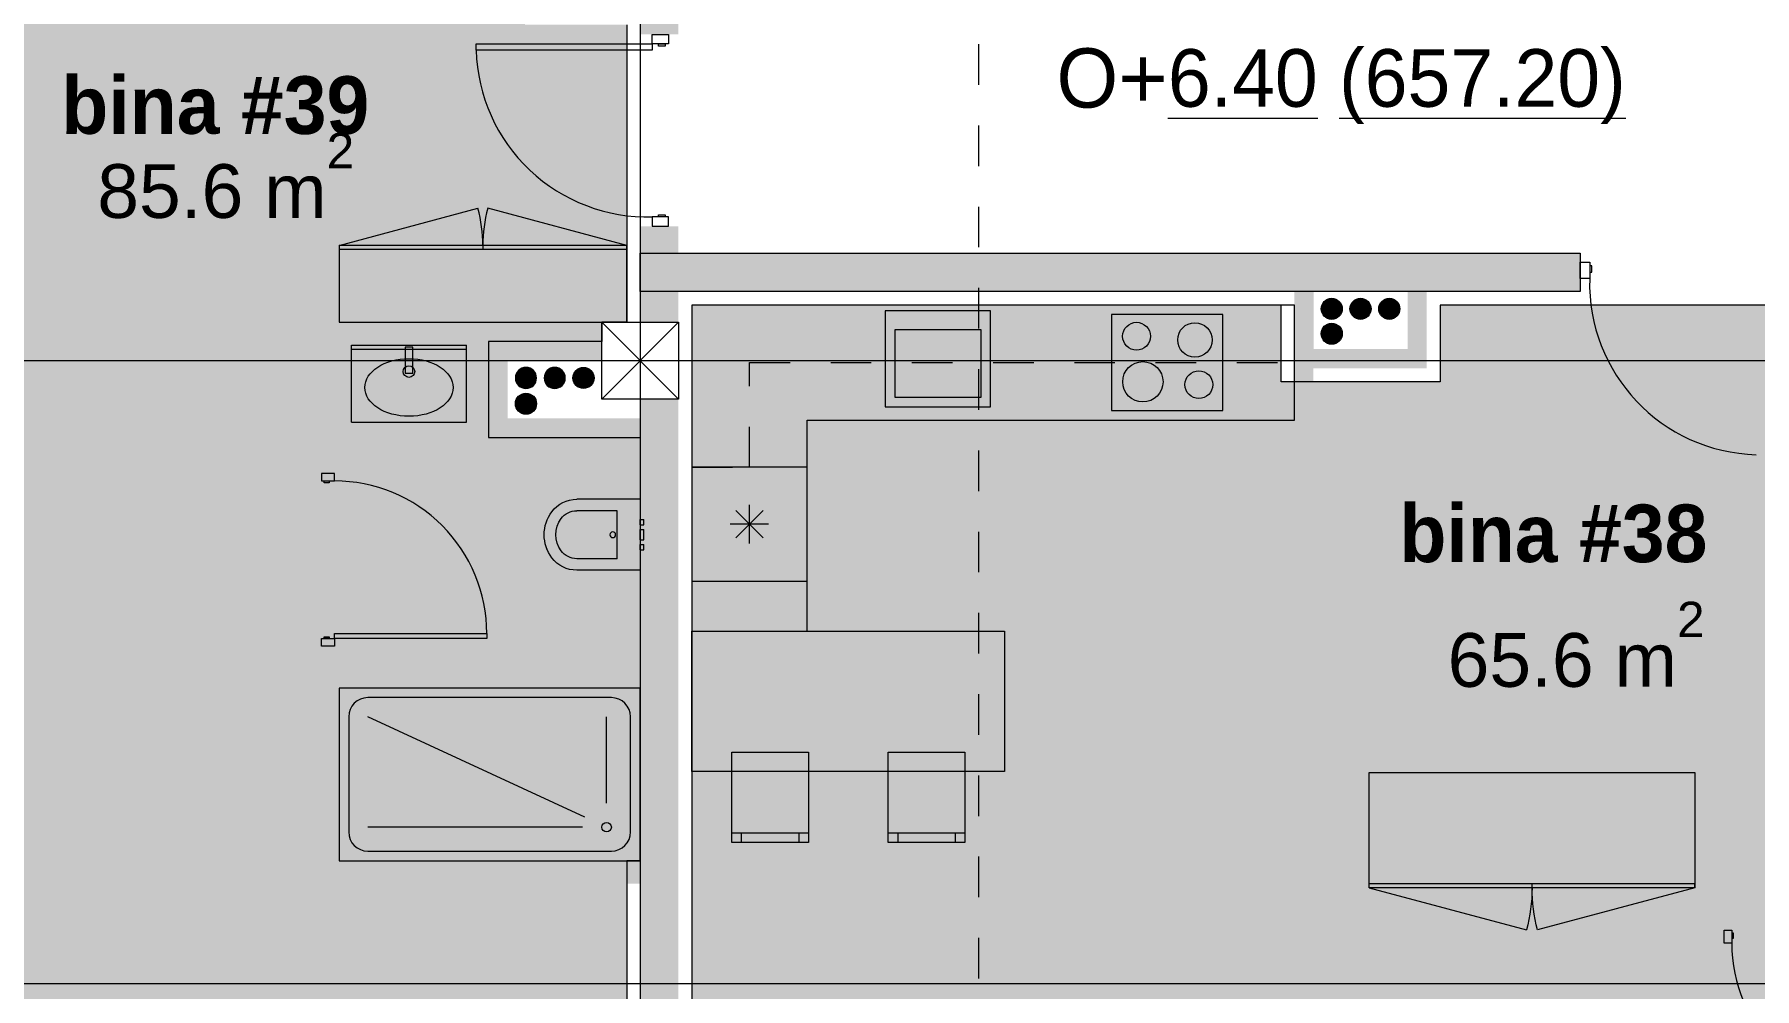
# Model space of a CAD drawing. Header units: millimetres. Extents: x 475159934 to 476245151, y 4620917055 to 4621447368.
# Drawn here: x 475237167 to 475246133, y 4621095190 to 4621100162 of the extents above; entities that cross this region are included whole.
import ezdxf

# ---------------------------------------------------------------- set-up
doc = ezdxf.new("R2010")
doc.units = ezdxf.units.MM
doc.header["$MEASUREMENT"] = 0
doc.set_wipeout_variables(frame=1)
doc.linetypes.add('Dashed', pattern=[423.333333, 211.666667, -211.666667])
doc.linetypes.add('Wipeout_Contour', pattern=[1000, 0, -1000])
for name, color, linetype, lineweight in [('2D Drafting - General_Pen_No__1_Pen_No__7', 7, 'Continuous', 0), ('2D Drafting - General_Pen_No__1_Pen_No__7_Pen_No__7', 7, 'Continuous', 0), ('2D Drafting - General_Pen_No__250_Pen_No__2_Pen_No__7', 7, 'Continuous', 0), ('2D Drafting - General_Pen_No__250_Pen_No__7_Pen_No__7', 7, 'Continuous', 0), ('2D Drafting - General_Pen_No__7_Pen_No__7_Pen_No__7', 7, 'Continuous', 0), ('Annotation - Text_Pen_No__7_Pen_No__142', 142, 'Continuous', 0), ('Doors_Pen_No__7_Pen_No__7_Pen_No__7', 7, 'Continuous', 0), ('G-Anno-Nplt_Pen_No__142', 142, 'Continuous', 0), ('G-Anno-Nplt_Pen_No__151', 151, 'Continuous', 0), ('G-Anno-Nplt_Pen_No__4', 7, 'Continuous', 0), ('New_._Pen_No__1', 1, 'Continuous', 0), ('New_shenobebi_Pen_No__1', 1, 'Continuous', 0), ('shaxtebi da milebi_Pen_No__1_Pen_No__1_Pen_No__1', 1, 'Continuous', 0), ('shaxtebi da milebi_Pen_No__5_Pen_No__5_Pen_No__5', 5, 'Continuous', 0), ('zoma_Pen_No__142', 142, 'Continuous', 0), ('zoma_Pen_No__5_Pen_No__5', 5, 'Continuous', 0)]:
    doc.layers.add(name, color=color, linetype=linetype, lineweight=lineweight)
doc.layers.add('New_Interior - Furniture', color=7, linetype='Continuous')
doc.layers.add('zoma', color=7, linetype='Continuous')
doc.layers.add('New_Interior - Furniture _Pen_No__252', color=7, linetype='Continuous', lineweight=0, true_color=0x666666)
doc.layers.add('shaxtebi da milebi_Pen_No__5_Pen_No__5_Pen_No__252', color=7, linetype='Continuous', lineweight=0, true_color=0x666666)
doc.styles.add('GENERATED_STYLE_1', font='arial.ttf')
doc.styles.add('GENERATED_STYLE_3', font='arial.ttf')
doc.styles.add('GENERATED_STYLE_6', font='avaza.ttf')
doc.styles.add('GENERATED_STYLE_7', font='')
doc.styles.get('GENERATED_STYLE_7').set_extended_font_data('AcadMtavr', bold=True)
doc.dimstyles.new('GENERATED_STYLE__3', dxfattribs={"dimtxt": 200, "dimasz": 64.421331, "dimexe": 0.18, "dimexo": 3, "dimgap": 0, "dimtad": 1, "dimtih": 1, "dimtoh": 1, "dimlfac": 0.001, "dimzin": 0, "dimdsep": 46, "dimtxsty": 'GENERATED_STYLE_3', "dimblk": 'ARROWHEAD_2', "dimblk1": 'ARROWHEAD_2', "dimblk2": 'ARROWHEAD_2', "dimcen": 0.09, "dimclrd": 142, "dimclre": 142, "dimclrt": 142, "dimadec": 0, "dimazin": 0, "dimtfac": 1, "dimtdec": 4, "dimtmove": 0, "dimatfit": 3, "dimfxl": 1, "dimtolj": 1, "dimtzin": 0, "dimarcsym": 0})
doc.dimstyles.new('GENERATED_STYLE__6', dxfattribs={"dimtxt": 200, "dimasz": 64.421331, "dimexe": 0.18, "dimexo": 3, "dimgap": 0, "dimtad": 1, "dimlfac": 0.001, "dimzin": 0, "dimdsep": 46, "dimtxsty": 'GENERATED_STYLE_3', "dimblk": 'ARROWHEAD_2', "dimblk1": 'ARROWHEAD_2', "dimblk2": 'ARROWHEAD_2', "dimcen": 0.09, "dimclrd": 142, "dimclre": 142, "dimclrt": 142, "dimadec": 0, "dimazin": 0, "dimtfac": 1, "dimtdec": 4, "dimtmove": 0, "dimatfit": 3, "dimfxl": 1, "dimtolj": 1, "dimtzin": 0, "dimarcsym": 0})

# ---------------------------------------------------------------- blocks, each defined once
blk = doc.blocks.new('Kitchen Layout 26')
at = {"layer": 'New_Interior - Furniture _Pen_No__252', "color": 251, "linetype": 'Continuous', "lineweight": 0, "true_color": 0x666666}
for p, q in [((4009, 734.4), (4009, 534.4)), ((3909, 634.4), (4109, 634.4)), ((3938.3, 705.1), (4079.7, 563.7)), ((3938.3, 563.7), (4079.7, 705.1)), ((3252.1, -27.5), (2802.1, -27.5)), ((2802.1, -27.5), (2802.1, -377.5)), ((3252.1, -377.5), (3252.1, -27.5)), ((2802.1, -377.5), (3252.1, -377.5))]:
    blk.add_line(p, q, dxfattribs=at)
at = {"layer": 'New_Interior - Furniture _Pen_No__252', "color": 251, "linetype": 'Dashed', "lineweight": 0, "true_color": 0x666666}
for p, q in [((4309, 338.2), (4009, 338.2)), ((4009, 338.2), (4009, -207.5)), ((4309, -507.5), (4309, 338.2)), ((4009, -207.5), (1238.5, -207.5)), ((1238.5, -207.5), (1238.5, -507.5)), ((1238.5, -507.5), (4309, -507.5))]:
    blk.add_line(p, q, dxfattribs=at)
at = {"layer": 'New_Interior - Furniture _Pen_No__252', "color": 251, "linetype": 'Continuous', "lineweight": 0, "true_color": 0x666666, "flags": 128}
for points in [[(1168.5, -507.5), (4309, -507.5), (4309, 1192.5), (3709, 1192.5), (3709, 92.5), (1168.5, 92.5)], [(3709, 930.6), (3709, 338.2), (4309, 338.2), (4309, 930.6)], [(2122.1, 42.5), (1542.1, 42.5), (1542.1, -457.5), (2122.1, -457.5)], [(3302.1, 22.5), (2752.1, 22.5), (2752.1, -477.5), (3302.1, -477.5)]]:
    blk.add_lwpolyline(points, close=True, dxfattribs=at)
at = {"layer": 'New_Interior - Furniture _Pen_No__252', "color": 251, "linetype": 'Continuous', "lineweight": 0, "true_color": 0x666666}
for centre, radius in [((1666.8, -92.5), 72.5), ((1958.5, -107.5), 105), ((1687.1, -325.5), 90), ((1991.6, -345), 72.5)]:
    blk.add_circle(centre, radius, dxfattribs=at)
blk = doc.blocks.new('Shower Tray 26')
at = {"layer": 'New_Interior - Furniture _Pen_No__252', "color": 251, "linetype": 'Continuous', "lineweight": 0, "true_color": 0x666666}
for p, q in [((750, 1519.1), (150, 1519.1)), ((50, 1419.1), (50, 150)), ((175, 300), (175, 1419.1)), ((226.4, 288.9), (750, 1419.1)), ((850, 150), (850, 1419.1)), ((300, 175), (750, 175)), ((150, 50), (750, 50))]:
    blk.add_line(p, q, dxfattribs=at)
at = {"layer": 'New_Interior - Furniture _Pen_No__252', "color": 251, "linetype": 'Continuous', "lineweight": 0, "true_color": 0x666666, "flags": 128}
blk.add_lwpolyline([(900, 0), (900, 1569.1), (0, 1569.1), (0, 0)], close=True, dxfattribs=at)
at = {"layer": 'New_Interior - Furniture _Pen_No__252', "color": 251, "linetype": 'Continuous', "lineweight": 0, "true_color": 0x666666}
blk.add_circle((175, 175), 25, dxfattribs=at)
for centre, start, end in [((150, 1419.1), 90, 180), ((750, 1419.1), 0, 90), ((150, 150), 180, 270), ((750, 150), 270, 0)]:
    blk.add_arc(centre, 100, start, end, dxfattribs=at)
blk = doc.blocks.new('Multi-Basin Counter 26')
at = {"layer": 'New_Interior - Furniture _Pen_No__252', "color": 251, "linetype": 'Continuous', "lineweight": 0, "true_color": 0x666666}
for p, q in [((-300, 0), (300, 0)), ((-300, -400), (-300, 0)), ((300, -400), (300, 0)), ((-300, -20), (300, -20)), ((-300, -400), (300, -400))]:
    blk.add_line(p, q, dxfattribs=at)
at = {"layer": 'New_Interior - Furniture _Pen_No__252', "color": 251, "linetype": 'Continuous', "lineweight": 0, "true_color": 0x666666, "flags": 128}
blk.add_lwpolyline([(-20, -145), (20, -145), (20, -10), (-20, -10)], close=True, dxfattribs=at)
at = {"layer": 'New_Interior - Furniture _Pen_No__252', "color": 251, "linetype": 'Continuous', "lineweight": 0, "true_color": 0x666666}
blk.add_circle((0, -137.1895), 30, dxfattribs=at)
blk.add_ellipse((0, -220), major_axis=(230, 0), ratio=0.652173913, dxfattribs=at)
blk = doc.blocks.new('Bidet 26')
at = {"layer": 'New_Interior - Furniture _Pen_No__252', "color": 251, "linetype": 'Continuous', "lineweight": 0, "true_color": 0x666666}
for p, q in [((185, 0), (-185, 0)), ((-78.5, 20), (-74.5, 20)), ((-78.5, 0), (-78.5, 20)), ((-74.5, 20), (-65, 20)), ((-65, 20), (-55.5, 20)), ((-55.5, 20), (-51.5, 20)), ((-51.5, 0), (-51.5, 20)), ((-27, 20), (-19.1, 20)), ((-27, 0), (-27, 20)), ((-19.1, 20), (0, 20)), ((0, 20), (19.1, 20)), ((0, 0), (19.1, 0)), ((19.1, 20), (27, 20)), ((19.1, 0), (27, 0)), ((27, 0), (27, 20)), ((51.5, 20), (55.5, 20)), ((51.5, 0), (51.5, 20)), ((51.5, 0), (55.5, 0)), ((55.5, 20), (65, 20)), ((55.5, 0), (65, 0)), ((65, 20), (74.5, 20)), ((65, 0), (74.5, 0)), ((74.5, 20), (78.5, 20)), ((74.5, 0), (78.5, 0)), ((78.5, 0), (78.5, 20)), ((185, 0), (185, -330)), ((-185, 0), (-185, -330)), ((-78.5, 0), (-74.5, 0)), ((-74.5, 0), (-65, 0)), ((-65, 0), (-55.5, 0)), ((-55.5, 0), (-51.5, 0)), ((-27, 0), (-19.1, 0)), ((-19.1, 0), (0, 0)), ((-125, -120), (-125, -330)), ((-125, -120), (125, -120)), ((125, -120), (125, -330))]:
    blk.add_line(p, q, dxfattribs=at)
blk.add_circle((0, -142.5), 15, dxfattribs=at)
for centre, radius, start, end in [((-22.5, -330), 162.5, 180, 233.1301), ((-22.5, -330), 162.5, 180, 233.1301), ((-22.5, -330), 102.5, 180, 233.1301), ((22.5, -330), 102.5, 306.8699, 0), ((22.5, -330), 162.5, 306.8699, 0), ((0, -300), 140, 233.1301, 306.8699), ((0, -300), 200, 233.1301, 306.8699), ((0, -300), 200, 233.1301, 270)]:
    blk.add_arc(centre, radius, start, end, dxfattribs=at)
blk = doc.blocks.new('Wardrobe 01 26_2')
at = {"layer": 'New_Interior - Furniture _Pen_No__252', "color": 251, "linetype": 'Continuous', "lineweight": 0, "true_color": 0x666666}
for p, q in [((0, 20), (1499.1, 20)), ((0, 0), (0, 20)), ((0, 0), (724, -194)), ((749.5, 0), (749.5, 20)), ((1499.1, 0), (775.1, -194))]:
    blk.add_line(p, q, dxfattribs=at)
at = {"layer": 'New_Interior - Furniture _Pen_No__252', "color": 251, "linetype": 'Continuous', "lineweight": 0, "true_color": 0x666666, "flags": 128}
blk.add_lwpolyline([(0, 0), (1499.1, 0), (1499.1, 400), (0, 400)], close=True, dxfattribs=at)
at = {"layer": 'New_Interior - Furniture _Pen_No__252', "color": 251, "linetype": 'Continuous', "lineweight": 0, "true_color": 0x666666}
for centre, start, end in [((0, 0), 345, 0), ((1499.1, 0), 180, 195)]:
    blk.add_arc(centre, 749.5, start, end, dxfattribs=at)
blk = doc.blocks.new('Dining Table Rectangle 24')
at = {"layer": 'New_Interior - Furniture _Pen_No__252', "color": 251, "linetype": 'Continuous', "lineweight": 0, "true_color": 0x666666}
for p, q in [((-557.5, 685), (-557.5, 735)), ((-257.5, 685), (-257.5, 735)), ((257.5, 685), (257.5, 735)), ((557.5, 685), (557.5, 735)), ((-607.5, 685), (-207.5, 685)), ((207.5, 685), (607.5, 685))]:
    blk.add_line(p, q, dxfattribs=at)
at = {"layer": 'New_Interior - Furniture _Pen_No__252', "color": 251, "linetype": 'Continuous', "lineweight": 0, "true_color": 0x666666, "flags": 128}
for points in [[(-607.5, 265), (-207.5, 265), (-207.5, 735), (-607.5, 735)], [(207.5, 265), (607.5, 265), (607.5, 735), (207.5, 735)], [(-815, -365), (815, -365), (815, 365), (-815, 365)]]:
    blk.add_lwpolyline(points, close=True, dxfattribs=at)
blk = doc.blocks.new('Wardrobe 01 26_11')
at = {"layer": 'New_Interior - Furniture _Pen_No__252', "color": 251, "linetype": 'Continuous', "lineweight": 0, "true_color": 0x666666}
for p, q in [((0, 20), (1696.9, 20)), ((0, 0), (0, 20)), ((0, 0), (819.5, -219.6)), ((848.4, 0), (848.4, 20)), ((1696.9, 0), (877.3, -219.6))]:
    blk.add_line(p, q, dxfattribs=at)
at = {"layer": 'New_Interior - Furniture _Pen_No__252', "color": 251, "linetype": 'Continuous', "lineweight": 0, "true_color": 0x666666, "flags": 128}
blk.add_lwpolyline([(0, 0), (1696.9, 0), (1696.9, 600), (0, 600)], close=True, dxfattribs=at)
at = {"layer": 'New_Interior - Furniture _Pen_No__252', "color": 251, "linetype": 'Continuous', "lineweight": 0, "true_color": 0x666666}
for centre, start, end in [((0, 0), 345, 0), ((1696.9, 0), 180, 195)]:
    blk.add_arc(centre, 848.4, start, end, dxfattribs=at)
blk = doc.blocks.new('*D819', base_point=(475826095.8, 4621095193.2))
at = {"layer": 'zoma_Pen_No__142', "color": 142, "linetype": 'Continuous', "lineweight": 0, "transparency": 16777216}
for p, q in [((475233643.8, 4621112421.6), (475233594.9, 4621112336.8)), ((475233619.4, 4621112315.7), (475233619.4, 4621112442.8)), ((475240143.8, 4621112421.6), (475240094.9, 4621112336.8)), ((475240119.4, 4621112315.7), (475240119.4, 4621112442.8)), ((475233619.4, 4621112379.2), (475240119.4, 4621112379.2))]:
    blk.add_line(p, q, dxfattribs=at)
at = {"layer": 'zoma_Pen_No__142', "color": 142, "lineweight": 0, "transparency": 16777216, "char_height": 200, "attachment_point": 7, "style": 'GENERATED_STYLE_3'}
for s, insert in [('\\A1;{\\pql;\\fArial|b0|i0|c204|p0;\\W1.000000;6.50}', (475236602.4, 4621112419.2)), ('\\A1;{\\pql;\\fArial|b0|i0|c204|p0;\\W1.000000;0.40}', (475239561, 4621112419.2))]:
    blk.add_mtext(s, dxfattribs=dict(at, insert=insert))
blk = doc.blocks.new('ARROWHEAD_2')
at = {"color": 0, "linetype": 'Continuous', "lineweight": 0}
for p, q in [((0, 0), (-1, 0)), ((-0.38, -0.66), (0.38, 0.66))]:
    blk.add_line(p, q, dxfattribs=at)
blk = doc.blocks.new('*D820', base_point=(475826095.8, 4621095193.2))
at = {"layer": 'zoma_Pen_No__142', "color": 142, "linetype": 'Continuous', "lineweight": 0, "transparency": 16777216}
for p, q in [((475240143.8, 4621112421.6), (475240094.9, 4621112336.8)), ((475240119.4, 4621112315.7), (475240119.4, 4621112442.8)), ((475240543.8, 4621112421.6), (475240494.9, 4621112336.8)), ((475240519.4, 4621112315.7), (475240519.4, 4621112442.8)), ((475240119.4, 4621112379.2), (475240519.4, 4621112379.2))]:
    blk.add_line(p, q, dxfattribs=at)
blk = doc.blocks.new('*D821', base_point=(475826095.8, 4621095193.2))
at = {"layer": 'zoma_Pen_No__142', "color": 142, "linetype": 'Continuous', "lineweight": 0, "transparency": 16777216}
for p, q in [((475240543.8, 4621112421.6), (475240494.9, 4621112336.8)), ((475240519.4, 4621112315.7), (475240519.4, 4621112442.8)), ((475247043.8, 4621112421.6), (475246994.9, 4621112336.8)), ((475247019.4, 4621112315.7), (475247019.4, 4621112442.8)), ((475240519.4, 4621112379.2), (475247019.4, 4621112379.2))]:
    blk.add_line(p, q, dxfattribs=at)
at = {"layer": 'zoma_Pen_No__142', "color": 142, "lineweight": 0, "transparency": 16777216, "char_height": 200, "attachment_point": 7, "style": 'GENERATED_STYLE_3'}
for s, insert in [('\\A1;{\\pql;\\fArial|b0|i0|c204|p0;\\W1.000000;6.50}', (475243502.4, 4621112419.2)), ('\\A1;{\\pql;\\fArial|b0|i0|c204|p0;\\W1.000000;0.40}', (475246461, 4621112419.2))]:
    blk.add_mtext(s, dxfattribs=dict(at, insert=insert))
blk = doc.blocks.new('*D918', base_point=(475826095.8, 4621095193.2))
at = {"layer": 'zoma_Pen_No__142', "color": 142, "linetype": 'Continuous', "lineweight": 0, "transparency": 16777216}
for p, q in [((475229837.1, 4621110192), (475229752.4, 4621110240.9)), ((475229794.7, 4621110216.4), (475229794.7, 4621110257.9)), ((475229858.3, 4621110216.4), (475229731.2, 4621110216.4)), ((475229794.7, 4621090861.8), (475229794.7, 4621110216.4)), ((475229752.4, 4621090886.3), (475229837.1, 4621090837.3)), ((475229858.3, 4621090861.8), (475229731.2, 4621090861.8)), ((475229794.7, 4621090820.3), (475229794.7, 4621090861.8))]:
    blk.add_line(p, q, dxfattribs=at)
at = {"layer": 'zoma_Pen_No__142', "color": 142, "lineweight": 0, "transparency": 16777216, "insert": (475229754.7, 4621100195.9), "char_height": 200, "attachment_point": 7, "rotation": 90, "style": 'GENERATED_STYLE_3'}
blk.add_mtext('\\A1;{\\pql;\\fArial|b0|i0|c204|p0;\\W1.000000;19.35}', dxfattribs=at)
blk = doc.blocks.new('*D934', base_point=(475826095.8, 4621095193.2))
at = {"layer": 'zoma_Pen_No__142', "color": 142, "linetype": 'Continuous', "lineweight": 0, "transparency": 16777216}
for p, q in [((475300041.8, 4621110192), (475299957, 4621110240.9)), ((475299999.4, 4621110216.4), (475299999.4, 4621110257.9)), ((475300063, 4621110216.4), (475299935.8, 4621110216.4)), ((475299999.4, 4621090861.8), (475299999.4, 4621110216.4)), ((475299957, 4621090886.3), (475300041.8, 4621090837.3)), ((475300063, 4621090861.8), (475299935.8, 4621090861.8)), ((475299999.4, 4621090820.3), (475299999.4, 4621090861.8))]:
    blk.add_line(p, q, dxfattribs=at)
at = {"layer": 'zoma_Pen_No__142', "color": 142, "lineweight": 0, "transparency": 16777216, "insert": (475299959.4, 4621100195.9), "char_height": 200, "attachment_point": 7, "rotation": 90, "style": 'GENERATED_STYLE_3'}
blk.add_mtext('\\A1;{\\pql;\\fArial|b0|i0|c204|p0;\\W1.000000;19.35}', dxfattribs=at)

msp = doc.modelspace()

# ---------------------------------------------------------------- hatches: boundary and pattern name
at = {"layer": '2D Drafting - General_Pen_No__250_Pen_No__2_Pen_No__7', "linetype": 'Continuous', "lineweight": 0}
for points in [[(475243734.787, 4621098421.721), (475243832.911, 4621098421.721), (475243832.911, 4621098151.721), (475243734.787, 4621098151.721)], [(475245821.644, 4621096413.14), (475245919.768, 4621096413.14), (475245919.768, 4621095514.479), (475245821.644, 4621095514.479)], [(475245974.768, 4621095414.755), (475245974.768, 4621095514.479), (475245821.644, 4621095514.479), (475245821.644, 4621095414.755)]]:
    msp.add_hatch(color=7, dxfattribs=at).paths.add_polyline_path(points)
at = {"layer": '2D Drafting - General_Pen_No__250_Pen_No__7_Pen_No__7', "linetype": 'Continuous', "lineweight": 0}
for points in [[(475240524.343, 4621100621.714), (475240324.343, 4621100621.714), (475240324.343, 4621100161.789), (475240524.343, 4621100161.789)], [(475240324.343, 4621099161.789), (475240324.343, 4621098661.789), (475240524.343, 4621098661.789), (475240524.343, 4621099161.789)], [(475238635.289, 4621099061.789), (475238635.289, 4621097874.276), (475238755.289, 4621097874.276), (475238755.289, 4621098542.001), (475240124.343, 4621098542.001), (475240124.343, 4621098661.789), (475238755.289, 4621098661.789), (475238755.289, 4621099061.789)], [(475240324.343, 4621098821.721), (475240324.343, 4621099021.721), (475245224.343, 4621099021.721), (475245224.343, 4621098821.721)], [(475243834.975, 4621098821.721), (475243734.787, 4621098821.721), (475243734.787, 4621098421.721), (475244423.975, 4621098421.721), (475244423.975, 4621098821.721), (475244324.345, 4621098821.721), (475244324.345, 4621098521.721), (475243834.975, 4621098521.721)], [(475239534.155, 4621098061.789), (475240324.343, 4621098061.789), (475240324.343, 4621098161.789), (475239634.343, 4621098161.789), (475239634.343, 4621098461.796), (475240124.343, 4621098461.796), (475240124.343, 4621098561.789), (475239634.343, 4621098561.789), (475239534.155, 4621098561.789)], [(475240324.343, 4621098261.789), (475240324.343, 4621091261.789), (475240524.343, 4621091261.789), (475240524.343, 4621098261.789)], [(475238635.289, 4621095855.959), (475238635.289, 4621095735.959), (475240324.343, 4621095735.959), (475240324.343, 4621095855.959), (475238755.289, 4621095855.959), (475238755.289, 4621096974.276), (475238635.289, 4621096974.276)], [(475244124.768, 4621096413.14), (475245821.644, 4621096413.14), (475245821.644, 4621096315.016), (475244124.768, 4621096315.016), (475244124.768, 4621091861.803), (475244004.768, 4621091861.803), (475244004.768, 4621096413.14)]]:
    msp.add_hatch(color=7, dxfattribs=at).paths.add_polyline_path(points)
at = {"layer": 'G-Anno-Nplt_Pen_No__151', "linetype": 'Continuous', "lineweight": 0, "true_color": 0x1f2f3f}
for points in [[(475233494.343, 4621097451.601), (475233894.343, 4621097451.601), (475233894.343, 4621098431.789), (475233694.343, 4621098431.789), (475233694.343, 4621098731.789), (475233494.343, 4621098731.789), (475233494.343, 4621104691.789), (475236994.814, 4621104691.789), (475236994.814, 4621105791.789), (475240054.343, 4621105791.789), (475240054.343, 4621105591.789), (475240054.343, 4621101852.65), (475240124.343, 4621101852.65), (475240124.343, 4621100972.165), (475239724.343, 4621100972.165), (475239724.343, 4621100212.147), (475240254.343, 4621100212.147), (475240254.343, 4621098661.789), (475240124.343, 4621098661.789), (475240124.343, 4621098561.789), (475239534.155, 4621098561.789), (475239534.155, 4621098061.789), (475240324.343, 4621098061.789), (475240324.343, 4621095855.959), (475240254.343, 4621095855.959), (475240254.343, 4621091331.789), (475240054.343, 4621091331.789), (475240054.343, 4621091131.796), (475236794.343, 4621091131.796), (475236794.343, 4621093431.796), (475233494.343, 4621093431.796)], [(475240594.343, 4621091931.803), (475244194.761, 4621091931.803), (475244194.761, 4621091131.803), (475246954.343, 4621091131.803), (475246954.343, 4621091317.17), (475247494.343, 4621091317.17), (475247494.343, 4621091131.803), (475249854.343, 4621091131.803), (475249854.343, 4621096611.944), (475249924.343, 4621096611.944), (475249924.343, 4621098261.796), (475247814.53, 4621098261.796), (475247814.53, 4621097861.796), (475246954.343, 4621097861.796), (475246954.343, 4621098261.796), (475246954.343, 4621098751.721), (475244493.975, 4621098751.721), (475244493.975, 4621098351.721), (475243664.787, 4621098351.721), (475243664.787, 4621098751.721), (475240594.343, 4621098751.721)]]:
    msp.add_hatch(color=169, dxfattribs=at).paths.add_polyline_path(points)
at = {"layer": 'shaxtebi da milebi_Pen_No__1_Pen_No__1_Pen_No__1', "linetype": 'Continuous', "lineweight": 0}
for points in [[(475244174.345, 4621098731.721, 1), (475244284.345, 4621098731.721, 1)], [(475239974.343, 4621098371.789, 1), (475240084.343, 4621098371.789, 1)]]:
    msp.add_hatch(color=1, dxfattribs=at).paths.add_polyline_path(points)
at = {"layer": 'shaxtebi da milebi_Pen_No__5_Pen_No__5_Pen_No__252', "linetype": 'Continuous', "lineweight": 0, "true_color": 0x666666}
for points in [[(475243874.345, 4621098601.876, -1), (475243984.345, 4621098601.876, -1)], [(475239674.343, 4621098237.188, -1), (475239784.343, 4621098237.188, -1)]]:
    msp.add_hatch(color=251, dxfattribs=at).paths.add_polyline_path(points)
at = {"layer": 'shaxtebi da milebi_Pen_No__5_Pen_No__5_Pen_No__5', "linetype": 'Continuous', "lineweight": 0}
for points in [[(475243929.345, 4621098786.721, -1), (475243929.345, 4621098676.721, -1)], [(475244079.345, 4621098786.721, -1), (475244079.345, 4621098676.721, -1)], [(475239729.343, 4621098426.789, 1), (475239729.343, 4621098316.789, 1)], [(475239879.343, 4621098426.789, 1), (475239879.343, 4621098316.789, 1)]]:
    msp.add_hatch(color=5, dxfattribs=at).paths.add_polyline_path(points)

# ---------------------------------------------------------------- linework, layer by layer
at = {"layer": '2D Drafting - General_Pen_No__1_Pen_No__7', "color": 7, "linetype": 'Continuous', "lineweight": 0}
for p, q in [((475240124.343, 4621098261.789), (475240524.343, 4621098661.789)), ((475240524.343, 4621098261.789), (475240124.343, 4621098661.789))]:
    msp.add_line(p, q, dxfattribs=at)
at = {"layer": '2D Drafting - General_Pen_No__1_Pen_No__7', "color": 7, "linetype": 'Continuous', "lineweight": 0, "flags": 128}
msp.add_lwpolyline([(475240524.343, 4621098261.789), (475240124.343, 4621098261.789), (475240124.343, 4621098661.789), (475240524.343, 4621098661.789)], close=True, dxfattribs=at)
at = {"layer": '2D Drafting - General_Pen_No__1_Pen_No__7_Pen_No__7', "color": 7, "linetype": 'Continuous', "lineweight": 0}
for centre, start, end in [((475240362.591, 4621100104.067), 181.603806, 271.603806), ((475246166.621, 4621098864.811), 178.396194, 268.396194)]:
    msp.add_arc(centre, 893.239, start, end, dxfattribs=at)
at = {"layer": '2D Drafting - General_Pen_No__250_Pen_No__7_Pen_No__7', "color": 7, "linetype": 'Continuous', "lineweight": 0, "flags": 128}
msp.add_lwpolyline([(475240324.343, 4621098821.721), (475240324.343, 4621099021.721), (475245224.343, 4621099021.721), (475245224.343, 4621098821.721)], close=True, dxfattribs=at)
at = {"layer": '2D Drafting - General_Pen_No__7_Pen_No__7_Pen_No__7', "color": 7, "linetype": 'Continuous', "lineweight": 0}
for centre, start, end in [((475238731.085, 4621097040.454), 359.998516, 90.0001975), ((475246808.59, 4621095425.984), 179.9983197, 270)]:
    msp.add_arc(centre, 794.311, start, end, dxfattribs=at)
at = {"layer": 'Doors_Pen_No__7_Pen_No__7_Pen_No__7', "color": 7, "linetype": 'Continuous', "lineweight": 0, "flags": 128}
for points in [[(475240387.591, 4621100112.4), (475240387.591, 4621100079.067), (475239469.702, 4621100079.067), (475239469.702, 4621100112.4)], [(475240472.257, 4621100161.789), (475240472.257, 4621100112.4), (475240387.591, 4621100112.4), (475240387.591, 4621100161.789)], [(475240454.257, 4621100112.4), (475240454.257, 4621100101.289), (475240420.924, 4621100101.289), (475240420.924, 4621100112.4)], [(475240472.257, 4621099161.789), (475240472.257, 4621099211.178), (475240387.591, 4621099211.178), (475240387.591, 4621099161.789)], [(475240454.257, 4621099222.289), (475240454.257, 4621099211.178), (475240420.924, 4621099211.178), (475240420.924, 4621099222.289)], [(475245224.343, 4621098974.478), (475245273.732, 4621098974.478), (475245273.732, 4621098889.811), (475245224.343, 4621098889.811)], [(475245284.843, 4621098956.478), (475245273.732, 4621098956.478), (475245273.732, 4621098923.144), (475245284.843, 4621098923.144)], [(475238663.35, 4621097874.278), (475238663.349, 4621097834.767), (475238731.082, 4621097834.765), (475238731.083, 4621097874.276)], [(475238677.748, 4621097825.878), (475238677.749, 4621097834.767), (475238704.415, 4621097834.766), (475238704.415, 4621097825.877)], [(475238663.35, 4621096974.278), (475238663.351, 4621097013.789), (475238731.084, 4621097013.787), (475238731.083, 4621096974.276)], [(475238677.751, 4621097013.789), (475238677.751, 4621097022.678), (475238704.418, 4621097022.677), (475238704.417, 4621097013.788)], [(475238731.084, 4621097013.787), (475238731.085, 4621097040.454), (475239525.396, 4621097040.433), (475239525.395, 4621097013.767)], [(475245974.768, 4621095493.741), (475246014.279, 4621095493.741), (475246014.279, 4621095426.007), (475245974.768, 4621095426.007)], [(475246023.168, 4621095479.341), (475246014.279, 4621095479.341), (475246014.279, 4621095452.674), (475246023.168, 4621095452.674)]]:
    msp.add_lwpolyline(points, close=True, dxfattribs=at)
at = {"layer": 'G-Anno-Nplt_Pen_No__4', "color": 7, "linetype": 'Continuous', "lineweight": 0, "flags": 128}
msp.add_lwpolyline([(475240254.343, 4621100212.147), (475240254.343, 4621098661.789), (475240124.343, 4621098661.789), (475240124.343, 4621098561.789), (475239534.155, 4621098561.789), (475239534.155, 4621098061.789), (475240324.343, 4621098061.789), (475240324.343, 4621095855.959), (475240254.343, 4621095855.959), (475240254.343, 4621091331.789), (475240054.343, 4621091331.789), (475240054.343, 4621091131.796), (475236794.343, 4621091131.796), (475236794.343, 4621093431.796), (475233494.343, 4621093431.796), (475233494.343, 4621097451.601), (475233894.343, 4621097451.601), (475233894.343, 4621098431.789), (475233694.343, 4621098431.789), (475233694.343, 4621098731.789), (475233494.343, 4621098731.789), (475233494.343, 4621104691.789)], dxfattribs=at)
msp.add_lwpolyline([(475240594.343, 4621091931.803), (475244194.761, 4621091931.803), (475244194.761, 4621091131.803), (475246954.343, 4621091131.803), (475246954.343, 4621091317.17), (475247494.343, 4621091317.17), (475247494.343, 4621091131.803), (475249854.343, 4621091131.803), (475249854.343, 4621096611.944), (475249924.343, 4621096611.944), (475249924.343, 4621098261.796), (475247814.53, 4621098261.796), (475247814.53, 4621097861.796), (475246954.343, 4621097861.796), (475246954.343, 4621098261.796), (475246954.343, 4621098751.721), (475244493.975, 4621098751.721), (475244493.975, 4621098351.721), (475243664.787, 4621098351.721), (475243664.787, 4621098751.721), (475240594.343, 4621098751.721)], close=True, dxfattribs=at)
at = {"layer": 'New_shenobebi_Pen_No__1', "color": 1, "linetype": 'Dashed', "lineweight": 0}
msp.add_lwpolyline([(475242089.009, 4621086352.362), (475242089.009, 4621109645.583)], dxfattribs=at)
at = {"layer": 'shaxtebi da milebi_Pen_No__1_Pen_No__1_Pen_No__1', "color": 1, "linetype": 'Continuous', "lineweight": 0, "flags": 128}
for points in [[(475244174.345, 4621098731.721, -1), (475244284.345, 4621098731.721, -1)], [(475239974.343, 4621098371.789, -1), (475240084.343, 4621098371.789, -1)]]:
    msp.add_lwpolyline(points, format="xyb", close=True, dxfattribs=at)
at = {"layer": 'shaxtebi da milebi_Pen_No__5_Pen_No__5_Pen_No__252', "color": 251, "linetype": 'Continuous', "lineweight": 0, "true_color": 0x666666, "flags": 128}
for points in [[(475243874.345, 4621098601.876, -1), (475243984.345, 4621098601.876, -1)], [(475239674.343, 4621098237.188, -1), (475239784.343, 4621098237.188, -1)]]:
    msp.add_lwpolyline(points, format="xyb", close=True, dxfattribs=at)
at = {"layer": 'shaxtebi da milebi_Pen_No__5_Pen_No__5_Pen_No__5', "color": 5, "linetype": 'Continuous', "lineweight": 0, "flags": 128}
for points in [[(475243929.345, 4621098786.721, -1), (475243929.345, 4621098676.721, -1)], [(475244079.345, 4621098786.721, -1), (475244079.345, 4621098676.721, -1)], [(475239729.343, 4621098426.789, 1), (475239729.343, 4621098316.789, 1)], [(475239879.343, 4621098426.789, 1), (475239879.343, 4621098316.789, 1)]]:
    msp.add_lwpolyline(points, format="xyb", close=True, dxfattribs=at)
at = {"layer": 'zoma_Pen_No__5_Pen_No__5', "color": 5, "linetype": 'Continuous', "lineweight": 0}
for p, q in [((475240324.343, 4621113497.772), (475240324.343, 4621085262.477)), ((475229343.792, 4621098461.789), (475300771.399, 4621098461.789)), ((475229343.792, 4621095216.425), (475300771.399, 4621095216.425))]:
    msp.add_line(p, q, dxfattribs=at)

# ---------------------------------------------------------------- block references
at = {"layer": 'New_Interior - Furniture', "color": 1, "linetype": 'Continuous', "lineweight": 0, "zscale": 1000}
for name, p, rotation in [('Wardrobe 01 26_2', (475240254.343, 4621099061.789), 180), ('Kitchen Layout 26', (475244903.325, 4621098244.209), 180), ('Shower Tray 26', (475240324.343, 4621095855.959), 90)]:
    msp.add_blockref(name, p, dxfattribs=dict(at, rotation=rotation))
msp.add_blockref('Multi-Basin Counter 26', (475239119.445, 4621098542.001), dxfattribs=at)
at = {"layer": 'New_Interior - Furniture', "color": 1, "linetype": 'Continuous', "lineweight": 0, "xscale": -1, "zscale": 1000}
for name, p, rotation in [('Bidet 26', (475240324.343, 4621097554.841), 270), ('Dining Table Rectangle 24', (475241409.343, 4621096686.721), 180)]:
    msp.add_blockref(name, p, dxfattribs=dict(at, rotation=rotation))
msp.add_blockref('Wardrobe 01 26_11', (475245821.644, 4621095715.016), dxfattribs=at)

# ---------------------------------------------------------------- texts
at = {"layer": 'Annotation - Text_Pen_No__7_Pen_No__142', "color": 142, "linetype": 'Continuous', "lineweight": 0, "char_height": 300, "attachment_point": 2, "style": 'GENERATED_STYLE_7'}
for s, insert in [('\\A1;{\\pqc;\\fAcadMtavr|b1|i0|c0|p0;\\W1.000000;bina #3\\fAcadMtavr|b1|i0|c0|p0;\\W1.000000;9}', (475238110.017, 4621099943.68)), ('\\A1;{\\pqc;\\fAcadMtavr|b1|i0|c0|p0;\\W1.000000;bina #\\fAcadMtavr|b1|i0|c0|p0;\\W1.000000;38}', (475245084.625, 4621097712.006))]:
    msp.add_mtext(s, dxfattribs=dict(at, insert=insert))
at = {"layer": 'G-Anno-Nplt_Pen_No__142', "color": 142, "lineweight": 0, "char_height": 280, "attachment_point": 7, "style": 'GENERATED_STYLE_1'}
for s, insert in [('{\\fArial|b0|i0|c204|p0;85.6 m{\\H0.66x;\\S2^  ;}}', (475237494.825, 4621099201.598)), ('{\\fArial|b0|i0|c204|p0;65.6 m{\\H0.66x;\\S2^  ;}}', (475244533.281, 4621096758.274))]:
    msp.add_mtext(s, dxfattribs=dict(at, insert=insert))

# ---------------------------------------------------------------- dimensions: what is measured, and where the dimension line sits
at = {"layer": 'zoma', "color": 142, "linetype": 'Continuous', "lineweight": 0}
for base, p1, p2, picture, middle in [((475240119.368, 4621112379.229), (475233619.368, 4621091997.277), (475240119.368, 4621091997.277), '*D819', (475236861.364, 4621112519.229)), ((475247019.368, 4621112379.229), (475240519.368, 4621091997.291), (475247019.368, 4621091997.277), '*D821', (475243761.364, 4621112519.229)), ((475240519.368, 4621112379.229), (475240119.368, 4621091997.277), (475240519.368, 4621091997.291), '*D820', (475239819.947, 4621112519.229))]:
    dim = msp.add_linear_dim(base=base, p1=p1, p2=p2, dimstyle='GENERATED_STYLE__3', dxfattribs=at)
    dim.commit()
    dim.dimension.update_dxf_attribs({"geometry": picture, "text_midpoint": middle, "dimtype": 160})
for base, p1, p2, picture, middle in [((475229794.739, 4621110216.424), (475231467.055, 4621090861.788), (475253182.561, 4621110216.424), '*D918', (475229654.739, 4621100530.933)), ((475299999.378, 4621110216.424), (475233707.952, 4621090861.788), (475255423.458, 4621110216.424), '*D934', (475299859.378, 4621100530.933))]:
    dim = msp.add_linear_dim(base=base, p1=p1, p2=p2, angle=90, dimstyle='GENERATED_STYLE__6', dxfattribs=at)
    dim.commit()
    dim.dimension.update_dxf_attribs({"geometry": picture, "text_midpoint": middle, "dimtype": 160, "text_rotation": 90})

# ---------------------------------------------------------------- next in the draw order: wipeouts: each hides what was drawn before it
at = {"color": 1, "linetype": 'Wipeout_Contour', "lineweight": 0, "ltscale": 23227365511.67702}
msp.add_wipeout([(475242557.697, 4621099630.544), (475245398.697, 4621099630.544), (475245398.697, 4621100166.444), (475242557.697, 4621100166.444)], dxfattribs=at).dxf.layer = 'New_._Pen_No__1'

# ---------------------------------------------------------------- next in the draw order: texts
at = {"layer": 'New_._Pen_No__1', "color": 1, "linetype": 'Continuous', "lineweight": 0, "insert": (475243978.197, 4621100093.78), "char_height": 308.823529, "attachment_point": 2, "style": 'GENERATED_STYLE_6'}
msp.add_mtext('\\A1;{\\pqc;\\fAvaza|b0|i0|c0|p0;\\W1.000000;O\\fArial|b0|i0|c204|p0;\\H1.029412x;\\W1.000000;+\\fAvaza|b0|i0|c0|p0;\\L\\H0.943673x;\\W1.000000;\\L6.40 (65\\fAvaza|b0|i0|c0|p0;\\W1.000000;7\\fAvaza|b0|i0|c0|p0;\\W1.000000;.\\fAvaza|b0|i0|c0|p0;\\W1.000000;2\\fAvaza|b0|i0|c0|p0;\\W1.000000;0)}', dxfattribs=at)

doc.saveas('drawing.dxf')
